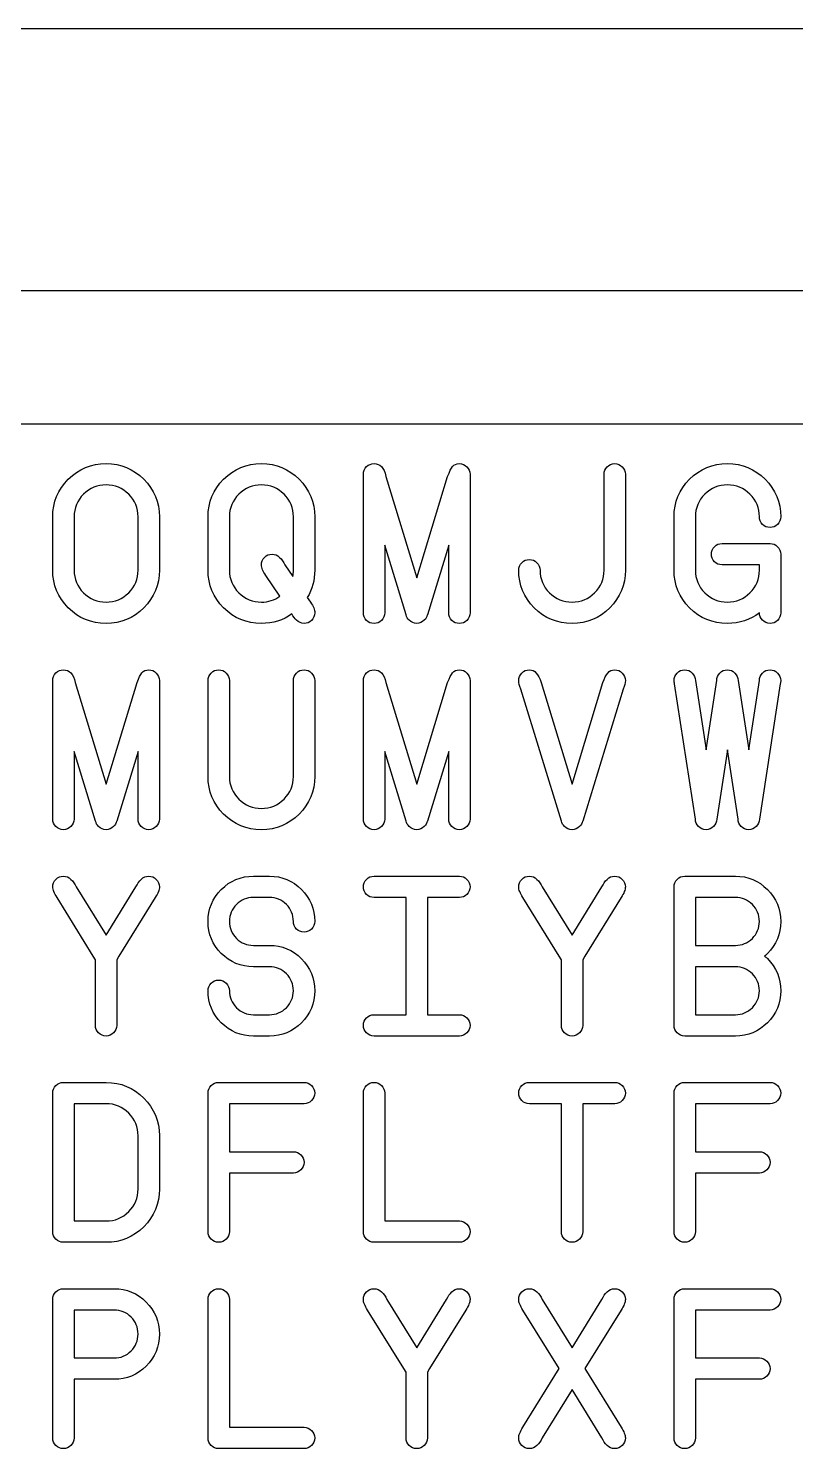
# Model space of a CAD drawing. Extents: x 0.5 to 46.5, y 0.5 to 6.
# Drawn here: x 21.159 to 22.622, y 3.294 to 6.005 of the extents above; entities that cross this region are included whole.
import ezdxf

# ---------------------------------------------------------------- set-up
doc = ezdxf.new("R2010")
doc.units = 0
doc.layers.add('Layer_1', color=7, linetype='CONTINUOUS')

msp = doc.modelspace()

# ---------------------------------------------------------------- linework, layer by layer
at = {"layer": 'Layer_1', "color": 7}
for p, q in [((0.505, 6.005), (46.505001, 6.005)), ((1.754999, 5.505), (45.255002, 5.505)), ((12.844862, 5.249932), (23.844862, 5.249932))]:
    msp.add_line(p, q, dxfattribs=at)
at = {"layer": 'Layer_1', "color": 3}
for p, q in [((21.798136, 4.889563), (21.798136, 5.154049)), ((22.001587, 5.154049), (22.001587, 4.889563)), ((22.001587, 5.154049), (22.001587, 5.154049)), ((22.257146, 4.970944), (22.257146, 5.154049)), ((22.297837, 5.154049), (22.297837, 4.970944)), ((21.840861, 5.14998), (21.899862, 4.956295)), ((21.899862, 4.956295), (21.958862, 5.14998)), ((21.205637, 4.970944), (21.205637, 5.072669)), ((21.246327, 5.072669), (21.246327, 4.970944)), ((21.368397, 4.970944), (21.368397, 5.072669)), ((21.409087, 5.072669), (21.409087, 4.970944)), ((21.501886, 4.970944), (21.501886, 5.072669)), ((21.542576, 5.072669), (21.542576, 4.970944)), ((21.664646, 4.970944), (21.664646, 5.072669)), ((21.705336, 5.072669), (21.705336, 4.970944)), ((22.390637, 4.970944), (22.390637, 5.072669)), ((22.431327, 5.072669), (22.431327, 4.970944)), ((21.879516, 4.885495), (21.838826, 5.018348)), ((21.838826, 5.018348), (21.838826, 4.889563)), ((21.960897, 5.018348), (21.920207, 4.885495)), ((21.960897, 4.889563), (21.960897, 5.018348)), ((22.482189, 5.021806), (22.573742, 5.021806)), ((22.594087, 5.001462), (22.594087, 4.889563)), ((21.639012, 4.921099), (21.611749, 4.960771)), ((21.64837, 4.981116), (21.663629, 4.95894)), ((22.094386, 4.970944), (22.094386, 4.970944)), ((22.553397, 4.981116), (22.482189, 4.981116)), ((22.553397, 4.970944), (22.553397, 4.981116)), ((21.691095, 4.918657), (21.697198, 4.909909)), ((21.661798, 4.887326), (21.661798, 4.887326)), ((21.879924, 4.885495), (21.879516, 4.885495)), ((21.920207, 4.885495), (21.9198, 4.885495)), ((21.205637, 4.495813), (21.205637, 4.760299)), ((21.248361, 4.75623), (21.307362, 4.562545)), ((21.307362, 4.562545), (21.366363, 4.75623)), ((21.409087, 4.760299), (21.409087, 4.495813)), ((21.409087, 4.760299), (21.409087, 4.760299)), ((21.501886, 4.577194), (21.501886, 4.760299)), ((21.542576, 4.760299), (21.542576, 4.577194)), ((21.664646, 4.577194), (21.664646, 4.760299)), ((21.705337, 4.760299), (21.705337, 4.577194)), ((21.798136, 4.495813), (21.798136, 4.760299)), ((21.840861, 4.75623), (21.899862, 4.562545)), ((21.899862, 4.562545), (21.958862, 4.75623)), ((22.001587, 4.760299), (22.001587, 4.495813)), ((22.001587, 4.760299), (22.001587, 4.760299)), ((22.175766, 4.491745), (22.098455, 4.744023)), ((22.13711, 4.75623), (22.196111, 4.562545)), ((22.196111, 4.562545), (22.255112, 4.75623)), ((22.293767, 4.744023), (22.216456, 4.491745)), ((22.431327, 4.495813), (22.391654, 4.753992)), ((22.431327, 4.760299), (22.451672, 4.628056)), ((22.451672, 4.628056), (22.472017, 4.760299)), ((22.512707, 4.760299), (22.533052, 4.628056)), ((22.533052, 4.628056), (22.553397, 4.760299)), ((22.59307, 4.753992), (22.553397, 4.495813)), ((21.287017, 4.491745), (21.246327, 4.624598)), ((21.246327, 4.624598), (21.246327, 4.495813)), ((21.368397, 4.624598), (21.327707, 4.491745)), ((21.368397, 4.495813), (21.368397, 4.624598)), ((21.879516, 4.491745), (21.838826, 4.624598)), ((21.838826, 4.624598), (21.838826, 4.495813)), ((21.960897, 4.624598), (21.920207, 4.491745)), ((21.960897, 4.495813), (21.960897, 4.624598)), ((22.492362, 4.62826), (22.472017, 4.495813)), ((22.512707, 4.495813), (22.492362, 4.62826)), ((21.287423, 4.491745), (21.287017, 4.491745)), ((21.327707, 4.491745), (21.3273, 4.491745)), ((21.879924, 4.491745), (21.879516, 4.491745)), ((21.920207, 4.491745), (21.9198, 4.491745)), ((22.176173, 4.491745), (22.175766, 4.491745)), ((22.196111, 4.475469), (22.196111, 4.475469)), ((22.216456, 4.491745), (22.216049, 4.491745)), ((21.250396, 4.366549), (21.307362, 4.274183)), ((21.307362, 4.274183), (21.364328, 4.366549)), ((21.588352, 4.386894), (21.61887, 4.386894)), ((21.818482, 4.386894), (21.981242, 4.386894)), ((22.139145, 4.366549), (22.196111, 4.274183)), ((22.196111, 4.274183), (22.253077, 4.366549)), ((22.390637, 4.102063), (22.390637, 4.366549)), ((22.410982, 4.386894), (22.507621, 4.386894)), ((21.282744, 4.234306), (21.213775, 4.346204)), ((21.400949, 4.346204), (21.331979, 4.234306)), ((21.61887, 4.346204), (21.588352, 4.346204)), ((21.879517, 4.346204), (21.818482, 4.346204)), ((21.879517, 4.122409), (21.879517, 4.346204)), ((21.981242, 4.346204), (21.920207, 4.346204)), ((21.920207, 4.346204), (21.920207, 4.122409)), ((22.171494, 4.234306), (22.102524, 4.346204)), ((22.289699, 4.346204), (22.220729, 4.234306)), ((22.507621, 4.346204), (22.431327, 4.346204)), ((22.431327, 4.346204), (22.431327, 4.254652)), ((22.507621, 4.346204), (22.507621, 4.346204)), ((21.705337, 4.300428), (21.705337, 4.300428)), ((21.287017, 4.227389), (21.282744, 4.234306)), ((21.331979, 4.234306), (21.327707, 4.227389)), ((21.588352, 4.254652), (21.61887, 4.254652)), ((22.175766, 4.227389), (22.171494, 4.234306)), ((22.220729, 4.234306), (22.216456, 4.227389)), ((22.431327, 4.254652), (22.507621, 4.254652)), ((21.287017, 4.102063), (21.287017, 4.227389)), ((21.327707, 4.227389), (21.327707, 4.102063)), ((21.61887, 4.213962), (21.588352, 4.213962)), ((22.175766, 4.102063), (22.175766, 4.227389)), ((22.216456, 4.227389), (22.216456, 4.102063)), ((22.507621, 4.213962), (22.431327, 4.213962)), ((22.431327, 4.213962), (22.431327, 4.122409)), ((22.507621, 4.213962), (22.507621, 4.213962)), ((21.588352, 4.122409), (21.61887, 4.122409)), ((21.818482, 4.122409), (21.879517, 4.122409)), ((21.920207, 4.122409), (21.981242, 4.122409)), ((22.431327, 4.122409), (22.507621, 4.122409)), ((21.61887, 4.081719), (21.588352, 4.081719)), ((21.981242, 4.081719), (21.818482, 4.081719)), ((22.507621, 4.081719), (22.410982, 4.081719)), ((22.507621, 4.081719), (22.507621, 4.081719)), ((21.225982, 3.993144), (21.307362, 3.993144)), ((21.522231, 3.993144), (21.684991, 3.993144)), ((22.114733, 3.993144), (22.277493, 3.993144)), ((22.410982, 3.993144), (22.573742, 3.993144)), ((21.205637, 3.708313), (21.205637, 3.972799)), ((21.501886, 3.708313), (21.501886, 3.972799)), ((21.798137, 3.708313), (21.798137, 3.972799)), ((21.838827, 3.972799), (21.838827, 3.728659)), ((21.838827, 3.972799), (21.838827, 3.972799)), ((22.390637, 3.708313), (22.390637, 3.972799)), ((21.246327, 3.952454), (21.246327, 3.728659)), ((21.307362, 3.952454), (21.246327, 3.952454)), ((21.684991, 3.952454), (21.542576, 3.952454)), ((21.542576, 3.952454), (21.542576, 3.860902)), ((22.175768, 3.952454), (22.114733, 3.952454)), ((22.175768, 3.708313), (22.175768, 3.952454)), ((22.216458, 3.952454), (22.216458, 3.708313)), ((22.277493, 3.952454), (22.216458, 3.952454)), ((22.573742, 3.952454), (22.431327, 3.952454)), ((22.431327, 3.952454), (22.431327, 3.860902)), ((21.368397, 3.789694), (21.368397, 3.891419)), ((21.409087, 3.891419), (21.409087, 3.789694)), ((21.542576, 3.860902), (21.664646, 3.860902)), ((22.431327, 3.860902), (22.553397, 3.860902)), ((21.664646, 3.820212), (21.542576, 3.820212)), ((21.542576, 3.820212), (21.542576, 3.708313)), ((22.553397, 3.820212), (22.431327, 3.820212)), ((22.431327, 3.820212), (22.431327, 3.708313)), ((21.246327, 3.728659), (21.307362, 3.728659)), ((21.838827, 3.728659), (21.981242, 3.728659)), ((21.307362, 3.687969), (21.225982, 3.687969)), ((21.981242, 3.687969), (21.818482, 3.687969)), ((21.205636, 3.314563), (21.205636, 3.579049)), ((21.225981, 3.599394), (21.32262, 3.599394)), ((21.501886, 3.314563), (21.501886, 3.579049)), ((21.542576, 3.579049), (21.542576, 3.334909)), ((21.542576, 3.579049), (21.542576, 3.579049)), ((21.842896, 3.579049), (21.899862, 3.486683)), ((21.899862, 3.486683), (21.956828, 3.579049)), ((22.139145, 3.579049), (22.196111, 3.486683)), ((22.196111, 3.486683), (22.253077, 3.579049)), ((22.390637, 3.314563), (22.390637, 3.579049)), ((22.410982, 3.599394), (22.573742, 3.599394)), ((21.32262, 3.558704), (21.246326, 3.558704)), ((21.246326, 3.558704), (21.246326, 3.467151)), ((21.32262, 3.558704), (21.32262, 3.558704)), ((21.875244, 3.446806), (21.806275, 3.558704)), ((21.993449, 3.558704), (21.924479, 3.446806)), ((22.171494, 3.446806), (22.102524, 3.558704)), ((22.289699, 3.558704), (22.220729, 3.446806)), ((22.573742, 3.558704), (22.431327, 3.558704)), ((22.431327, 3.558704), (22.431327, 3.467151)), ((21.246326, 3.467151), (21.32262, 3.467151)), ((21.879517, 3.439889), (21.875244, 3.446806)), ((21.924479, 3.446806), (21.920207, 3.439889)), ((22.102524, 3.334909), (22.171494, 3.446806)), ((22.220729, 3.446806), (22.289699, 3.334909)), ((22.431327, 3.467151), (22.553397, 3.467151)), ((21.32262, 3.426462), (21.246326, 3.426462)), ((21.246326, 3.426462), (21.246326, 3.314563)), ((21.32262, 3.426462), (21.32262, 3.426462)), ((21.879517, 3.314563), (21.879517, 3.439889)), ((21.920207, 3.439889), (21.920207, 3.314563)), ((22.553397, 3.426462), (22.431327, 3.426462)), ((22.431327, 3.426462), (22.431327, 3.314563)), ((22.196111, 3.40693), (22.139145, 3.314563)), ((22.253077, 3.314563), (22.196111, 3.40693)), ((21.542576, 3.334909), (21.684991, 3.334909)), ((21.684991, 3.294219), (21.522231, 3.294219))]:
    msp.add_line(p, q, dxfattribs=at)
for points in [[(21.23534, 5.144487), (21.255279, 5.164425), (21.279286, 5.174395), (21.307362, 5.174395)], [(21.307362, 5.174395), (21.335438, 5.174395), (21.359377, 5.164425), (21.37918, 5.144487)], [(21.53159, 5.144487), (21.551528, 5.164425), (21.575535, 5.174395), (21.603611, 5.174395)], [(21.603611, 5.174395), (21.631687, 5.174395), (21.655627, 5.164425), (21.675429, 5.144487)], [(21.798136, 5.154049), (21.798136, 5.15961), (21.800171, 5.164425), (21.80424, 5.168494)], [(21.80424, 5.168494), (21.808173, 5.172428), (21.81292, 5.174395), (21.818481, 5.174395)], [(21.818481, 5.174395), (21.824042, 5.174395), (21.828857, 5.172428), (21.832926, 5.168494)], [(21.832926, 5.168494), (21.836453, 5.164832), (21.839098, 5.158661), (21.840861, 5.14998)], [(21.958862, 5.14998), (21.962389, 5.159203), (21.96544, 5.165375), (21.968017, 5.168494)], [(21.968017, 5.168494), (21.971273, 5.172428), (21.975681, 5.174395), (21.981242, 5.174395)], [(21.981242, 5.174395), (21.986803, 5.174395), (21.99155, 5.17236), (21.995483, 5.168291)], [(21.995483, 5.168291), (21.999552, 5.164357), (22.001587, 5.15961), (22.001587, 5.154049)], [(22.257146, 5.154049), (22.257146, 5.15961), (22.259113, 5.164357), (22.263046, 5.168291)], [(22.263046, 5.168291), (22.267116, 5.17236), (22.271931, 5.174395), (22.277491, 5.174395)], [(22.277491, 5.174395), (22.283052, 5.174395), (22.2878, 5.17236), (22.291733, 5.168291)], [(22.291733, 5.168291), (22.295802, 5.164357), (22.297837, 5.15961), (22.297837, 5.154049)], [(22.42034, 5.144487), (22.440279, 5.164425), (22.464286, 5.174395), (22.492362, 5.174395)], [(22.492362, 5.174395), (22.520438, 5.174395), (22.544377, 5.164425), (22.56418, 5.144487)], [(21.205637, 5.072669), (21.205637, 5.100745), (21.215538, 5.124685), (21.23534, 5.144487)], [(21.307362, 5.133704), (21.290543, 5.133704), (21.276166, 5.127736), (21.26423, 5.1158)], [(21.350493, 5.1158), (21.338558, 5.127736), (21.32418, 5.133704), (21.307362, 5.133704)], [(21.37918, 5.144487), (21.399118, 5.124685), (21.409087, 5.100745), (21.409087, 5.072669)], [(21.501886, 5.072669), (21.501886, 5.100745), (21.511787, 5.124685), (21.53159, 5.144487)], [(21.603611, 5.133704), (21.586793, 5.133704), (21.572416, 5.127736), (21.56048, 5.1158)], [(21.646743, 5.1158), (21.634807, 5.127736), (21.62043, 5.133704), (21.603611, 5.133704)], [(21.675429, 5.144487), (21.695367, 5.124685), (21.705336, 5.100745), (21.705336, 5.072669)], [(22.390637, 5.072669), (22.390637, 5.100745), (22.400538, 5.124685), (22.42034, 5.144487)], [(22.492362, 5.133704), (22.475543, 5.133704), (22.461166, 5.127736), (22.44923, 5.1158)], [(22.535493, 5.1158), (22.523558, 5.127736), (22.509181, 5.133704), (22.492362, 5.133704)], [(22.56418, 5.144487), (22.584118, 5.124685), (22.594087, 5.100745), (22.594087, 5.072669)], [(21.26423, 5.1158), (21.252295, 5.103865), (21.246327, 5.089488), (21.246327, 5.072669)], [(21.368397, 5.072669), (21.368397, 5.089488), (21.362429, 5.103865), (21.350493, 5.1158)], [(21.56048, 5.1158), (21.548544, 5.103865), (21.542576, 5.089488), (21.542576, 5.072669)], [(21.664646, 5.072669), (21.664646, 5.089488), (21.658679, 5.103865), (21.646743, 5.1158)], [(22.44923, 5.1158), (22.437295, 5.103865), (22.431327, 5.089488), (22.431327, 5.072669)], [(22.553397, 5.072669), (22.553397, 5.089488), (22.547429, 5.103865), (22.535493, 5.1158)], [(22.559297, 5.058224), (22.555364, 5.062293), (22.553397, 5.067108), (22.553397, 5.072669)], [(22.594087, 5.072669), (22.594087, 5.067108), (22.592053, 5.062293), (22.587984, 5.058224)], [(22.573742, 5.052324), (22.568181, 5.052324), (22.563366, 5.054291), (22.559297, 5.058224)], [(22.587984, 5.058224), (22.58405, 5.054291), (22.579303, 5.052324), (22.573742, 5.052324)], [(22.461844, 5.001462), (22.461844, 5.007022), (22.463811, 5.01177), (22.467744, 5.015703)], [(22.467744, 5.015703), (22.471813, 5.019772), (22.476628, 5.021806), (22.482189, 5.021806)], [(22.573742, 5.021806), (22.579303, 5.021806), (22.58405, 5.019772), (22.587984, 5.015703)], [(22.587984, 5.015703), (22.592053, 5.01177), (22.594087, 5.007022), (22.594087, 5.001462)], [(21.603611, 4.981116), (21.603611, 4.986677), (21.605578, 4.991425), (21.609511, 4.995358)], [(21.609511, 4.995358), (21.61358, 4.999427), (21.618395, 5.001462), (21.623956, 5.001462)], [(21.623956, 5.001462), (21.629517, 5.001462), (21.634265, 4.999427), (21.638198, 4.995358)], [(21.638198, 4.995358), (21.642267, 4.991425), (21.645658, 4.986677), (21.64837, 4.981116)], [(22.100286, 4.985186), (22.104355, 4.989255), (22.10917, 4.991289), (22.114731, 4.991289)], [(22.114731, 4.991289), (22.120292, 4.991289), (22.125039, 4.989255), (22.128973, 4.985186)], [(22.467744, 4.987017), (22.463811, 4.991085), (22.461844, 4.9959), (22.461844, 5.001462)], [(21.23534, 4.898923), (21.215538, 4.918861), (21.205637, 4.942868), (21.205637, 4.970944)], [(21.246327, 4.970944), (21.246327, 4.954125), (21.252295, 4.939748), (21.26423, 4.927812)], [(21.350493, 4.927812), (21.362429, 4.939748), (21.368397, 4.954125), (21.368397, 4.970944)], [(21.409087, 4.970944), (21.409087, 4.942868), (21.399118, 4.918861), (21.37918, 4.898923)], [(21.53159, 4.898923), (21.511787, 4.918861), (21.501886, 4.942868), (21.501886, 4.970944)], [(21.542576, 4.970944), (21.542576, 4.954125), (21.548544, 4.939748), (21.56048, 4.927812)], [(21.611749, 4.960771), (21.606324, 4.968774), (21.603611, 4.975555), (21.603611, 4.981116)], [(21.663629, 4.95894), (21.664307, 4.962738), (21.664646, 4.966739), (21.664646, 4.970944)], [(21.705336, 4.970944), (21.705336, 4.951548), (21.700589, 4.934119), (21.691095, 4.918657)], [(22.094386, 4.970944), (22.094386, 4.976505), (22.096353, 4.981252), (22.100286, 4.985186)], [(22.12409, 4.898923), (22.104287, 4.918861), (22.094386, 4.942868), (22.094386, 4.970944)], [(22.128973, 4.985186), (22.133042, 4.981252), (22.135076, 4.976505), (22.135076, 4.970944)], [(22.135076, 4.970944), (22.135076, 4.954125), (22.141044, 4.939748), (22.15298, 4.927812)], [(22.239243, 4.927812), (22.251179, 4.939748), (22.257146, 4.954125), (22.257146, 4.970944)], [(22.297837, 4.970944), (22.297837, 4.942868), (22.287867, 4.918861), (22.267929, 4.898923)], [(22.42034, 4.898923), (22.400538, 4.918861), (22.390637, 4.942868), (22.390637, 4.970944)], [(22.431327, 4.970944), (22.431327, 4.954125), (22.437295, 4.939748), (22.44923, 4.927812)], [(22.482189, 4.981116), (22.476628, 4.981116), (22.471813, 4.983083), (22.467744, 4.987017)], [(22.535493, 4.927812), (22.547429, 4.939748), (22.553397, 4.954125), (22.553397, 4.970944)], [(21.26423, 4.927812), (21.276166, 4.915877), (21.290543, 4.909909), (21.307362, 4.909909)], [(21.307362, 4.909909), (21.32418, 4.909909), (21.338558, 4.915877), (21.350493, 4.927812)], [(21.56048, 4.927812), (21.572416, 4.915877), (21.586793, 4.909909), (21.603611, 4.909909)], [(21.603611, 4.909909), (21.616903, 4.909909), (21.628704, 4.913639), (21.639012, 4.921099)], [(21.697198, 4.909909), (21.702624, 4.901906), (21.705336, 4.895125), (21.705336, 4.889563)], [(22.15298, 4.927812), (22.164916, 4.915877), (22.179293, 4.909909), (22.196111, 4.909909)], [(22.196111, 4.909909), (22.21293, 4.909909), (22.227307, 4.915877), (22.239243, 4.927812)], [(22.44923, 4.927812), (22.461166, 4.915877), (22.475543, 4.909909), (22.492362, 4.909909)], [(22.492362, 4.909909), (22.509181, 4.909909), (22.523558, 4.915877), (22.535493, 4.927812)], [(21.307362, 4.869219), (21.279286, 4.869219), (21.255279, 4.87912), (21.23534, 4.898923)], [(21.37918, 4.898923), (21.359377, 4.87912), (21.335438, 4.869219), (21.307362, 4.869219)], [(21.603611, 4.869219), (21.575535, 4.869219), (21.551528, 4.87912), (21.53159, 4.898923)], [(21.661798, 4.887326), (21.644844, 4.875254), (21.625448, 4.869219), (21.603611, 4.869219)], [(21.67075, 4.875322), (21.667223, 4.878713), (21.664239, 4.882714), (21.661798, 4.887326)], [(21.705336, 4.889563), (21.705336, 4.884003), (21.703302, 4.879188), (21.699233, 4.875119)], [(21.804036, 4.875119), (21.800103, 4.879188), (21.798136, 4.884003), (21.798136, 4.889563)], [(21.838826, 4.889563), (21.838826, 4.884003), (21.836792, 4.879188), (21.832723, 4.875119)], [(21.88562, 4.875322), (21.882501, 4.878306), (21.880602, 4.881697), (21.879924, 4.885495)], [(21.9198, 4.885495), (21.919122, 4.881697), (21.917291, 4.878306), (21.914307, 4.875322)], [(21.966797, 4.875119), (21.962864, 4.879188), (21.960897, 4.884003), (21.960897, 4.889563)], [(22.001587, 4.889563), (22.001587, 4.884003), (21.999553, 4.879188), (21.995484, 4.875119)], [(22.196111, 4.869219), (22.168035, 4.869219), (22.144028, 4.87912), (22.12409, 4.898923)], [(22.267929, 4.898923), (22.248127, 4.87912), (22.224187, 4.869219), (22.196111, 4.869219)], [(22.492362, 4.869219), (22.464286, 4.869219), (22.440279, 4.87912), (22.42034, 4.898923)], [(22.553397, 4.88936), (22.5359, 4.875933), (22.515555, 4.869219), (22.492362, 4.869219)], [(22.559501, 4.875322), (22.555432, 4.879255), (22.553397, 4.883935), (22.553397, 4.88936)], [(22.594087, 4.889563), (22.594087, 4.884003), (22.592053, 4.879188), (22.587984, 4.875119)], [(21.684991, 4.869219), (21.67943, 4.869219), (21.674683, 4.871253), (21.67075, 4.875322)], [(21.699233, 4.875119), (21.6953, 4.871185), (21.690552, 4.869219), (21.684991, 4.869219)], [(21.818481, 4.869219), (21.81292, 4.869219), (21.808105, 4.871185), (21.804036, 4.875119)], [(21.832723, 4.875119), (21.828789, 4.871185), (21.824042, 4.869219), (21.818481, 4.869219)], [(21.899862, 4.869219), (21.894301, 4.869219), (21.889554, 4.871253), (21.88562, 4.875322)], [(21.914307, 4.875322), (21.910238, 4.871253), (21.905423, 4.869219), (21.899862, 4.869219)], [(21.981242, 4.869219), (21.975681, 4.869219), (21.970866, 4.871185), (21.966797, 4.875119)], [(21.995484, 4.875119), (21.99155, 4.871185), (21.986803, 4.869219), (21.981242, 4.869219)], [(22.573742, 4.869219), (22.568181, 4.869219), (22.563434, 4.871253), (22.559501, 4.875322)], [(22.587984, 4.875119), (22.58405, 4.871185), (22.579303, 4.869219), (22.573742, 4.869219)], [(21.205637, 4.760299), (21.205637, 4.76586), (21.207671, 4.770675), (21.21174, 4.774744)], [(21.21174, 4.774744), (21.215673, 4.778678), (21.220421, 4.780644), (21.225982, 4.780644)], [(21.225982, 4.780644), (21.231543, 4.780644), (21.236358, 4.778678), (21.240427, 4.774744)], [(21.240427, 4.774744), (21.243953, 4.771082), (21.246598, 4.764911), (21.248361, 4.75623)], [(21.366363, 4.75623), (21.369889, 4.765453), (21.372941, 4.771625), (21.375518, 4.774744)], [(21.375518, 4.774744), (21.378773, 4.778678), (21.383181, 4.780644), (21.388742, 4.780644)], [(21.388742, 4.780644), (21.394303, 4.780644), (21.39905, 4.77861), (21.402984, 4.774541)], [(21.402984, 4.774541), (21.407053, 4.770607), (21.409087, 4.76586), (21.409087, 4.760299)], [(21.501886, 4.760299), (21.501886, 4.76586), (21.503853, 4.770607), (21.507786, 4.774541)], [(21.507786, 4.774541), (21.511855, 4.77861), (21.51667, 4.780644), (21.522231, 4.780644)], [(21.522231, 4.780644), (21.527792, 4.780644), (21.532539, 4.77861), (21.536473, 4.774541)], [(21.536473, 4.774541), (21.540542, 4.770607), (21.542576, 4.76586), (21.542576, 4.760299)], [(21.664646, 4.760299), (21.664646, 4.76586), (21.666613, 4.770607), (21.670546, 4.774541)], [(21.670546, 4.774541), (21.674615, 4.77861), (21.67943, 4.780644), (21.684991, 4.780644)], [(21.684991, 4.780644), (21.690552, 4.780644), (21.6953, 4.77861), (21.699233, 4.774541)], [(21.699233, 4.774541), (21.703302, 4.770607), (21.705337, 4.76586), (21.705337, 4.760299)], [(21.798136, 4.760299), (21.798136, 4.76586), (21.800171, 4.770675), (21.80424, 4.774744)], [(21.80424, 4.774744), (21.808173, 4.778678), (21.81292, 4.780644), (21.818481, 4.780644)], [(21.818481, 4.780644), (21.824042, 4.780644), (21.828857, 4.778678), (21.832926, 4.774744)], [(21.832926, 4.774744), (21.836453, 4.771082), (21.839098, 4.764911), (21.840861, 4.75623)], [(21.958862, 4.75623), (21.962389, 4.765453), (21.96544, 4.771625), (21.968017, 4.774744)], [(21.968017, 4.774744), (21.971273, 4.778678), (21.975681, 4.780644), (21.981242, 4.780644)], [(21.981242, 4.780644), (21.986803, 4.780644), (21.99155, 4.77861), (21.995483, 4.774541)], [(21.995483, 4.774541), (21.999552, 4.770607), (22.001587, 4.76586), (22.001587, 4.760299)], [(22.094386, 4.760299), (22.094386, 4.76586), (22.096353, 4.770607), (22.100286, 4.774541)], [(22.100286, 4.774541), (22.104355, 4.77861), (22.10917, 4.780644), (22.114731, 4.780644)], [(22.114731, 4.780644), (22.120292, 4.780644), (22.1247, 4.77861), (22.127955, 4.774541)], [(22.127955, 4.774541), (22.131346, 4.770607), (22.134398, 4.764504), (22.13711, 4.75623)], [(22.255112, 4.75623), (22.257824, 4.764504), (22.260808, 4.770607), (22.264064, 4.774541)], [(22.264064, 4.774541), (22.267454, 4.77861), (22.27193, 4.780644), (22.277491, 4.780644)], [(22.277491, 4.780644), (22.283052, 4.780644), (22.2878, 4.77861), (22.291733, 4.774541)], [(22.291733, 4.774541), (22.295802, 4.770607), (22.297836, 4.76586), (22.297836, 4.760299)], [(22.390637, 4.760299), (22.390637, 4.76586), (22.392603, 4.770607), (22.396537, 4.774541)], [(22.396537, 4.774541), (22.400606, 4.77861), (22.405421, 4.780644), (22.410982, 4.780644)], [(22.410982, 4.780644), (22.416543, 4.780644), (22.42129, 4.77861), (22.425223, 4.774541)], [(22.425223, 4.774541), (22.429292, 4.770607), (22.431327, 4.76586), (22.431327, 4.760299)], [(22.472017, 4.760299), (22.472017, 4.76586), (22.473983, 4.770607), (22.477917, 4.774541)], [(22.477917, 4.774541), (22.481986, 4.77861), (22.486801, 4.780644), (22.492362, 4.780644)], [(22.492362, 4.780644), (22.497923, 4.780644), (22.50267, 4.77861), (22.506603, 4.774541)], [(22.506603, 4.774541), (22.510672, 4.770607), (22.512707, 4.76586), (22.512707, 4.760299)], [(22.553397, 4.760299), (22.553397, 4.76586), (22.555364, 4.770607), (22.559297, 4.774541)], [(22.559297, 4.774541), (22.563366, 4.77861), (22.568181, 4.780644), (22.573742, 4.780644)], [(22.573742, 4.780644), (22.579303, 4.780644), (22.58405, 4.77861), (22.587984, 4.774541)], [(22.587984, 4.774541), (22.592053, 4.770607), (22.594087, 4.76586), (22.594087, 4.760299)], [(22.098455, 4.744023), (22.095742, 4.750262), (22.094386, 4.755688), (22.094386, 4.760299)], [(22.297836, 4.760299), (22.297836, 4.755688), (22.29648, 4.750262), (22.293767, 4.744023)], [(22.391654, 4.753992), (22.390976, 4.755892), (22.390637, 4.757995), (22.390637, 4.760299)], [(22.594087, 4.760299), (22.594087, 4.757992), (22.593748, 4.75589), (22.59307, 4.753992)], [(21.53159, 4.505173), (21.511787, 4.525111), (21.501886, 4.549118), (21.501886, 4.577194)], [(21.542576, 4.577194), (21.542576, 4.560375), (21.548544, 4.545998), (21.56048, 4.534062)], [(21.646743, 4.534062), (21.658678, 4.545998), (21.664646, 4.560375), (21.664646, 4.577194)], [(21.705337, 4.577194), (21.705337, 4.549118), (21.695367, 4.525111), (21.675429, 4.505173)], [(21.56048, 4.534062), (21.572415, 4.522127), (21.586793, 4.516159), (21.603611, 4.516159)], [(21.603611, 4.516159), (21.62043, 4.516159), (21.634807, 4.522127), (21.646743, 4.534062)], [(21.603611, 4.475469), (21.575535, 4.475469), (21.551528, 4.48537), (21.53159, 4.505173)], [(21.675429, 4.505173), (21.655627, 4.48537), (21.631687, 4.475469), (21.603611, 4.475469)], [(21.211537, 4.481369), (21.207603, 4.485438), (21.205637, 4.490253), (21.205637, 4.495813)], [(21.225982, 4.475469), (21.220421, 4.475469), (21.215606, 4.477435), (21.211537, 4.481369)], [(21.240223, 4.481369), (21.23629, 4.477435), (21.231543, 4.475469), (21.225982, 4.475469)], [(21.246327, 4.495813), (21.246327, 4.490253), (21.244292, 4.485438), (21.240223, 4.481369)], [(21.29312, 4.481572), (21.290001, 4.484556), (21.288102, 4.487947), (21.287423, 4.491745)], [(21.307362, 4.475469), (21.301801, 4.475469), (21.297053, 4.477503), (21.29312, 4.481572)], [(21.321807, 4.481572), (21.317738, 4.477503), (21.312923, 4.475469), (21.307362, 4.475469)], [(21.3273, 4.491745), (21.326622, 4.487947), (21.324791, 4.484556), (21.321807, 4.481572)], [(21.374297, 4.481369), (21.370364, 4.485438), (21.368397, 4.490253), (21.368397, 4.495813)], [(21.388742, 4.475469), (21.383181, 4.475469), (21.378366, 4.477435), (21.374297, 4.481369)], [(21.402984, 4.481369), (21.39905, 4.477435), (21.394303, 4.475469), (21.388742, 4.475469)], [(21.409087, 4.495813), (21.409087, 4.490253), (21.407053, 4.485438), (21.402984, 4.481369)], [(21.804036, 4.481369), (21.800103, 4.485438), (21.798136, 4.490253), (21.798136, 4.495813)], [(21.818481, 4.475469), (21.81292, 4.475469), (21.808105, 4.477435), (21.804036, 4.481369)], [(21.832723, 4.481369), (21.828789, 4.477435), (21.824042, 4.475469), (21.818481, 4.475469)], [(21.838826, 4.495813), (21.838826, 4.490253), (21.836792, 4.485438), (21.832723, 4.481369)], [(21.88562, 4.481572), (21.882501, 4.484556), (21.880602, 4.487947), (21.879924, 4.491745)], [(21.899862, 4.475469), (21.894301, 4.475469), (21.889554, 4.477503), (21.88562, 4.481572)], [(21.914307, 4.481572), (21.910238, 4.477503), (21.905423, 4.475469), (21.899862, 4.475469)], [(21.9198, 4.491745), (21.919122, 4.487947), (21.917291, 4.484556), (21.914307, 4.481572)], [(21.966797, 4.481369), (21.962864, 4.485438), (21.960897, 4.490253), (21.960897, 4.495813)], [(21.981242, 4.475469), (21.975681, 4.475469), (21.970866, 4.477435), (21.966797, 4.481369)], [(21.995484, 4.481369), (21.99155, 4.477435), (21.986803, 4.475469), (21.981242, 4.475469)], [(22.001587, 4.495813), (22.001587, 4.490253), (21.999553, 4.485438), (21.995484, 4.481369)], [(22.18187, 4.481572), (22.17875, 4.484556), (22.176851, 4.487947), (22.176173, 4.491745)], [(22.196111, 4.475469), (22.19055, 4.475469), (22.185803, 4.477503), (22.18187, 4.481572)], [(22.210556, 4.481572), (22.206487, 4.477503), (22.201672, 4.475469), (22.196111, 4.475469)], [(22.216049, 4.491745), (22.215371, 4.487947), (22.21354, 4.484556), (22.210556, 4.481572)], [(22.437227, 4.481369), (22.433293, 4.485438), (22.431327, 4.490253), (22.431327, 4.495813)], [(22.451672, 4.475469), (22.446111, 4.475469), (22.441296, 4.477435), (22.437227, 4.481369)], [(22.465913, 4.481369), (22.46198, 4.477435), (22.457233, 4.475469), (22.451672, 4.475469)], [(22.472017, 4.495813), (22.472017, 4.490253), (22.469982, 4.485438), (22.465913, 4.481369)], [(22.518607, 4.481369), (22.514674, 4.485438), (22.512707, 4.490253), (22.512707, 4.495813)], [(22.533052, 4.475469), (22.527491, 4.475469), (22.522676, 4.477435), (22.518607, 4.481369)], [(22.547293, 4.481369), (22.54336, 4.477435), (22.538613, 4.475469), (22.533052, 4.475469)], [(22.553397, 4.495813), (22.553397, 4.490253), (22.551362, 4.485438), (22.547293, 4.481369)], [(21.205637, 4.366549), (21.205637, 4.37211), (21.207603, 4.376857), (21.211537, 4.380791)], [(21.213775, 4.346204), (21.208349, 4.354207), (21.205637, 4.360988), (21.205637, 4.366549)], [(21.211537, 4.380791), (21.215606, 4.38486), (21.220421, 4.386894), (21.225982, 4.386894)], [(21.225982, 4.386894), (21.231543, 4.386894), (21.23629, 4.38486), (21.240223, 4.380791)], [(21.240223, 4.380791), (21.244292, 4.376857), (21.247683, 4.37211), (21.250396, 4.366549)], [(21.364328, 4.366549), (21.367041, 4.37211), (21.370364, 4.376857), (21.374297, 4.380791)], [(21.374297, 4.380791), (21.378366, 4.38486), (21.383181, 4.386894), (21.388742, 4.386894)], [(21.388742, 4.386894), (21.394303, 4.386894), (21.39905, 4.38486), (21.402984, 4.380791)], [(21.409087, 4.366549), (21.409087, 4.360988), (21.406374, 4.354207), (21.400949, 4.346204)], [(21.402984, 4.380791), (21.407053, 4.376857), (21.409087, 4.37211), (21.409087, 4.366549)], [(21.527114, 4.361463), (21.544068, 4.378417), (21.564481, 4.386894), (21.588352, 4.386894)], [(21.61887, 4.386894), (21.642742, 4.386894), (21.663087, 4.378417), (21.679905, 4.361463)], [(21.798137, 4.366549), (21.798137, 4.37211), (21.800103, 4.376857), (21.804037, 4.380791)], [(21.804037, 4.352104), (21.800103, 4.356173), (21.798137, 4.360988), (21.798137, 4.366549)], [(21.804037, 4.380791), (21.808106, 4.38486), (21.812921, 4.386894), (21.818482, 4.386894)], [(21.981242, 4.386894), (21.986803, 4.386894), (21.99155, 4.38486), (21.995484, 4.380791)], [(21.995484, 4.380791), (21.999553, 4.376857), (22.001587, 4.37211), (22.001587, 4.366549)], [(22.001587, 4.366549), (22.001587, 4.360988), (21.999553, 4.356173), (21.995484, 4.352104)], [(22.094386, 4.366549), (22.094386, 4.37211), (22.096353, 4.376857), (22.100286, 4.380791)], [(22.102524, 4.346204), (22.097099, 4.354207), (22.094386, 4.360988), (22.094386, 4.366549)], [(22.100286, 4.380791), (22.104355, 4.38486), (22.10917, 4.386894), (22.114731, 4.386894)], [(22.114731, 4.386894), (22.120292, 4.386894), (22.125039, 4.38486), (22.128973, 4.380791)], [(22.128973, 4.380791), (22.133042, 4.376857), (22.136432, 4.37211), (22.139145, 4.366549)], [(22.253077, 4.366549), (22.25579, 4.37211), (22.259113, 4.376857), (22.263046, 4.380791)], [(22.263046, 4.380791), (22.267116, 4.38486), (22.271931, 4.386894), (22.277491, 4.386894)], [(22.277491, 4.386894), (22.283052, 4.386894), (22.2878, 4.38486), (22.291733, 4.380791)], [(22.297837, 4.366549), (22.297837, 4.360988), (22.295124, 4.354207), (22.289699, 4.346204)], [(22.291733, 4.380791), (22.295802, 4.376857), (22.297837, 4.37211), (22.297837, 4.366549)], [(22.390637, 4.366549), (22.390637, 4.37211), (22.392603, 4.376857), (22.396537, 4.380791)], [(22.396537, 4.380791), (22.400606, 4.38486), (22.405421, 4.386894), (22.410982, 4.386894)], [(22.507621, 4.386894), (22.531492, 4.386894), (22.551837, 4.378417), (22.568656, 4.361463)], [(21.501886, 4.300428), (21.501886, 4.324299), (21.510295, 4.344644), (21.527114, 4.361463)], [(21.588352, 4.346204), (21.575738, 4.346204), (21.564956, 4.341728), (21.556004, 4.332776)], [(21.651219, 4.332776), (21.642267, 4.341728), (21.631484, 4.346204), (21.61887, 4.346204)], [(21.679905, 4.361463), (21.696859, 4.344644), (21.705337, 4.324299), (21.705337, 4.300428)], [(21.818482, 4.346204), (21.812921, 4.346204), (21.808106, 4.348171), (21.804037, 4.352104)], [(21.995484, 4.352104), (21.99155, 4.348171), (21.986803, 4.346204), (21.981242, 4.346204)], [(22.539969, 4.332776), (22.531018, 4.341728), (22.520235, 4.346204), (22.507621, 4.346204)], [(22.568656, 4.361463), (22.58561, 4.344644), (22.594087, 4.324299), (22.594087, 4.300428)], [(21.556004, 4.332776), (21.547052, 4.323825), (21.542576, 4.313042), (21.542576, 4.300428)], [(21.664646, 4.300428), (21.664646, 4.313042), (21.66017, 4.323825), (21.651219, 4.332776)], [(22.553397, 4.300428), (22.553397, 4.313042), (22.548921, 4.323825), (22.539969, 4.332776)], [(21.527114, 4.239189), (21.510295, 4.256144), (21.501886, 4.276556), (21.501886, 4.300428)], [(21.542576, 4.300428), (21.542576, 4.287814), (21.547052, 4.277031), (21.556004, 4.268079)], [(21.670546, 4.285983), (21.666613, 4.290052), (21.664646, 4.294867), (21.664646, 4.300428)], [(21.684991, 4.280083), (21.67943, 4.280083), (21.674615, 4.282049), (21.670546, 4.285983)], [(21.699233, 4.285983), (21.6953, 4.282049), (21.690552, 4.280083), (21.684991, 4.280083)], [(21.705337, 4.300428), (21.705337, 4.294867), (21.703302, 4.290052), (21.699233, 4.285983)], [(22.539969, 4.268079), (22.548921, 4.277031), (22.553397, 4.287814), (22.553397, 4.300428)], [(22.594087, 4.300428), (22.594087, 4.276556), (22.585678, 4.256211), (22.568859, 4.239393)], [(21.556004, 4.268079), (21.564956, 4.259128), (21.575738, 4.254652), (21.588352, 4.254652)], [(22.507621, 4.254652), (22.520235, 4.254652), (22.531018, 4.259128), (22.539969, 4.268079)], [(21.588352, 4.213962), (21.564481, 4.213962), (21.544068, 4.222371), (21.527114, 4.239189)], [(21.61887, 4.254652), (21.642742, 4.254652), (21.663087, 4.246174), (21.679905, 4.22922)], [(21.679905, 4.22922), (21.696859, 4.212402), (21.705337, 4.192057), (21.705337, 4.168185)], [(22.568859, 4.239393), (22.567096, 4.237629), (22.565265, 4.235933), (22.563366, 4.234306)], [(22.563366, 4.234306), (22.565265, 4.232679), (22.567096, 4.231052), (22.568859, 4.229424)], [(22.568859, 4.229424), (22.585678, 4.212469), (22.594087, 4.192057), (22.594087, 4.168185)], [(21.651219, 4.200534), (21.642267, 4.209486), (21.631484, 4.213962), (21.61887, 4.213962)], [(22.539969, 4.200534), (22.531018, 4.209486), (22.520235, 4.213962), (22.507621, 4.213962)], [(21.501886, 4.168185), (21.501886, 4.173746), (21.503853, 4.178493), (21.507786, 4.182426)], [(21.507786, 4.182426), (21.511855, 4.186495), (21.51667, 4.18853), (21.522231, 4.18853)], [(21.522231, 4.18853), (21.527792, 4.18853), (21.532539, 4.186495), (21.536473, 4.182426)], [(21.536473, 4.182426), (21.540542, 4.178493), (21.542576, 4.173746), (21.542576, 4.168185)], [(21.664646, 4.168185), (21.664646, 4.180799), (21.66017, 4.191582), (21.651219, 4.200534)], [(22.553397, 4.168185), (22.553397, 4.180799), (22.548921, 4.191582), (22.539969, 4.200534)], [(21.527114, 4.106947), (21.510295, 4.123901), (21.501886, 4.144313), (21.501886, 4.168185)], [(21.542576, 4.168185), (21.542576, 4.155571), (21.547052, 4.144788), (21.556004, 4.135836)], [(21.651219, 4.135836), (21.66017, 4.144788), (21.664646, 4.155571), (21.664646, 4.168185)], [(21.705337, 4.168185), (21.705337, 4.144313), (21.696859, 4.123901), (21.679905, 4.106947)], [(22.539969, 4.135836), (22.548921, 4.144788), (22.553397, 4.155571), (22.553397, 4.168185)], [(22.594087, 4.168185), (22.594087, 4.144313), (22.58561, 4.123901), (22.568656, 4.106947)], [(21.556004, 4.135836), (21.564956, 4.126885), (21.575738, 4.122409), (21.588352, 4.122409)], [(21.61887, 4.122409), (21.631484, 4.122409), (21.642267, 4.126885), (21.651219, 4.135836)], [(21.804037, 4.116305), (21.808106, 4.120374), (21.812921, 4.122409), (21.818482, 4.122409)], [(21.981242, 4.122409), (21.986803, 4.122409), (21.99155, 4.120374), (21.995484, 4.116305)], [(22.507621, 4.122409), (22.520235, 4.122409), (22.531018, 4.126885), (22.539969, 4.135836)], [(21.292917, 4.087619), (21.288983, 4.091688), (21.287017, 4.096503), (21.287017, 4.102063)], [(21.327707, 4.102063), (21.327707, 4.096503), (21.325672, 4.091688), (21.321603, 4.087619)], [(21.588352, 4.081719), (21.564481, 4.081719), (21.544068, 4.090128), (21.527114, 4.106947)], [(21.679905, 4.106947), (21.663087, 4.090128), (21.642742, 4.081719), (21.61887, 4.081719)], [(21.798137, 4.102063), (21.798137, 4.107625), (21.800103, 4.112372), (21.804037, 4.116305)], [(21.804037, 4.087619), (21.800103, 4.091688), (21.798137, 4.096503), (21.798137, 4.102063)], [(21.995484, 4.116305), (21.999553, 4.112372), (22.001587, 4.107625), (22.001587, 4.102063)], [(22.001587, 4.102063), (22.001587, 4.096503), (21.999553, 4.091688), (21.995484, 4.087619)], [(22.181666, 4.087619), (22.177733, 4.091688), (22.175766, 4.096503), (22.175766, 4.102063)], [(22.216456, 4.102063), (22.216456, 4.096503), (22.214422, 4.091688), (22.210353, 4.087619)], [(22.396537, 4.087619), (22.392603, 4.091688), (22.390637, 4.096503), (22.390637, 4.102063)], [(22.568656, 4.106947), (22.551837, 4.090128), (22.531492, 4.081719), (22.507621, 4.081719)], [(21.307362, 4.081719), (21.301801, 4.081719), (21.296986, 4.083685), (21.292917, 4.087619)], [(21.321603, 4.087619), (21.31767, 4.083685), (21.312923, 4.081719), (21.307362, 4.081719)], [(21.818482, 4.081719), (21.812921, 4.081719), (21.808106, 4.083685), (21.804037, 4.087619)], [(21.995484, 4.087619), (21.99155, 4.083685), (21.986803, 4.081719), (21.981242, 4.081719)], [(22.196111, 4.081719), (22.19055, 4.081719), (22.185735, 4.083685), (22.181666, 4.087619)], [(22.210353, 4.087619), (22.206419, 4.083685), (22.201672, 4.081719), (22.196111, 4.081719)], [(22.410982, 4.081719), (22.405421, 4.081719), (22.400606, 4.083685), (22.396537, 4.087619)], [(21.205637, 3.972799), (21.205637, 3.97836), (21.207603, 3.983107), (21.211537, 3.987041)], [(21.211537, 3.987041), (21.215606, 3.99111), (21.220421, 3.993144), (21.225982, 3.993144)], [(21.307362, 3.993144), (21.335438, 3.993144), (21.359377, 3.983175), (21.37918, 3.963237)], [(21.501886, 3.972799), (21.501886, 3.97836), (21.503853, 3.983107), (21.507786, 3.987041)], [(21.507786, 3.987041), (21.511855, 3.99111), (21.51667, 3.993144), (21.522231, 3.993144)], [(21.684991, 3.993144), (21.690552, 3.993144), (21.6953, 3.99111), (21.699233, 3.987041)], [(21.699233, 3.987041), (21.703302, 3.983107), (21.705337, 3.97836), (21.705337, 3.972799)], [(21.798137, 3.972799), (21.798137, 3.97836), (21.800103, 3.983107), (21.804037, 3.987041)], [(21.804037, 3.987041), (21.808106, 3.99111), (21.812921, 3.993144), (21.818482, 3.993144)], [(21.818482, 3.993144), (21.824043, 3.993144), (21.82879, 3.99111), (21.832723, 3.987041)], [(21.832723, 3.987041), (21.836792, 3.983107), (21.838827, 3.97836), (21.838827, 3.972799)], [(22.094387, 3.972799), (22.094387, 3.97836), (22.096354, 3.983107), (22.100288, 3.987041)], [(22.100288, 3.987041), (22.104357, 3.99111), (22.109172, 3.993144), (22.114733, 3.993144)], [(22.277493, 3.993144), (22.283054, 3.993144), (22.287801, 3.99111), (22.291735, 3.987041)], [(22.291735, 3.987041), (22.295804, 3.983107), (22.297838, 3.97836), (22.297838, 3.972799)], [(22.390637, 3.972799), (22.390637, 3.97836), (22.392604, 3.983107), (22.396537, 3.987041)], [(22.396537, 3.987041), (22.400606, 3.99111), (22.405421, 3.993144), (22.410982, 3.993144)], [(22.573742, 3.993144), (22.579303, 3.993144), (22.584051, 3.99111), (22.587984, 3.987041)], [(22.587984, 3.987041), (22.592053, 3.983107), (22.594087, 3.97836), (22.594087, 3.972799)], [(21.37918, 3.963237), (21.399118, 3.943434), (21.409087, 3.919495), (21.409087, 3.891419)], [(21.699233, 3.958354), (21.6953, 3.954421), (21.690552, 3.952454), (21.684991, 3.952454)], [(21.705337, 3.972799), (21.705337, 3.967238), (21.703302, 3.962423), (21.699233, 3.958354)], [(22.100288, 3.958354), (22.096354, 3.962423), (22.094387, 3.967238), (22.094387, 3.972799)], [(22.114733, 3.952454), (22.109172, 3.952454), (22.104357, 3.954421), (22.100288, 3.958354)], [(22.291735, 3.958354), (22.287801, 3.954421), (22.283054, 3.952454), (22.277493, 3.952454)], [(22.297838, 3.972799), (22.297838, 3.967238), (22.295804, 3.962423), (22.291735, 3.958354)], [(22.587984, 3.958354), (22.584051, 3.954421), (22.579303, 3.952454), (22.573742, 3.952454)], [(22.594087, 3.972799), (22.594087, 3.967238), (22.592053, 3.962423), (22.587984, 3.958354)], [(21.350493, 3.93455), (21.338558, 3.946486), (21.32418, 3.952454), (21.307362, 3.952454)], [(21.368397, 3.891419), (21.368397, 3.908238), (21.362429, 3.922615), (21.350493, 3.93455)], [(21.664646, 3.860902), (21.670207, 3.860902), (21.674955, 3.858867), (21.678888, 3.854798)], [(21.678888, 3.854798), (21.682957, 3.850865), (21.684991, 3.846117), (21.684991, 3.840556)], [(22.553397, 3.860902), (22.558958, 3.860902), (22.563705, 3.858867), (22.567639, 3.854798)], [(22.567639, 3.854798), (22.571708, 3.850865), (22.573742, 3.846117), (22.573742, 3.840556)], [(21.678888, 3.826112), (21.674955, 3.822178), (21.670207, 3.820212), (21.664646, 3.820212)], [(21.684991, 3.840556), (21.684991, 3.834995), (21.682957, 3.830181), (21.678888, 3.826112)], [(22.567639, 3.826112), (22.563705, 3.822178), (22.558958, 3.820212), (22.553397, 3.820212)], [(22.573742, 3.840556), (22.573742, 3.834995), (22.571708, 3.830181), (22.567639, 3.826112)], [(21.350493, 3.746562), (21.362429, 3.758498), (21.368397, 3.772875), (21.368397, 3.789694)], [(21.409087, 3.789694), (21.409087, 3.761618), (21.399118, 3.73761), (21.37918, 3.717672)], [(21.307362, 3.728659), (21.32418, 3.728659), (21.338558, 3.734627), (21.350493, 3.746562)], [(21.37918, 3.717672), (21.359377, 3.69787), (21.335438, 3.687969), (21.307362, 3.687969)], [(21.981242, 3.728659), (21.986803, 3.728659), (21.99155, 3.726624), (21.995484, 3.722555)], [(21.995484, 3.722555), (21.999553, 3.718622), (22.001587, 3.713875), (22.001587, 3.708313)], [(21.211537, 3.693869), (21.207603, 3.697938), (21.205637, 3.702753), (21.205637, 3.708313)], [(21.225982, 3.687969), (21.220421, 3.687969), (21.215606, 3.689935), (21.211537, 3.693869)], [(21.507786, 3.693869), (21.503853, 3.697938), (21.501886, 3.702753), (21.501886, 3.708313)], [(21.522231, 3.687969), (21.51667, 3.687969), (21.511855, 3.689935), (21.507786, 3.693869)], [(21.536473, 3.693869), (21.532539, 3.689935), (21.527792, 3.687969), (21.522231, 3.687969)], [(21.542576, 3.708313), (21.542576, 3.702753), (21.540542, 3.697938), (21.536473, 3.693869)], [(21.804037, 3.693869), (21.800103, 3.697938), (21.798137, 3.702753), (21.798137, 3.708313)], [(21.818482, 3.687969), (21.812921, 3.687969), (21.808106, 3.689935), (21.804037, 3.693869)], [(21.995484, 3.693869), (21.99155, 3.689935), (21.986803, 3.687969), (21.981242, 3.687969)], [(22.001587, 3.708313), (22.001587, 3.702753), (21.999553, 3.697938), (21.995484, 3.693869)], [(22.181668, 3.693869), (22.177734, 3.697938), (22.175768, 3.702753), (22.175768, 3.708313)], [(22.196113, 3.687969), (22.190552, 3.687969), (22.185737, 3.689935), (22.181668, 3.693869)], [(22.210354, 3.693869), (22.206421, 3.689935), (22.201674, 3.687969), (22.196113, 3.687969)], [(22.216458, 3.708313), (22.216458, 3.702753), (22.214423, 3.697938), (22.210354, 3.693869)], [(22.396537, 3.693869), (22.392604, 3.697938), (22.390637, 3.702753), (22.390637, 3.708313)], [(22.410982, 3.687969), (22.405421, 3.687969), (22.400606, 3.689935), (22.396537, 3.693869)], [(22.425223, 3.693869), (22.42129, 3.689935), (22.416543, 3.687969), (22.410982, 3.687969)], [(22.431327, 3.708313), (22.431327, 3.702753), (22.429292, 3.697938), (22.425223, 3.693869)], [(21.205636, 3.579049), (21.205636, 3.58461), (21.207603, 3.589357), (21.211536, 3.593291)], [(21.211536, 3.593291), (21.215605, 3.59736), (21.22042, 3.599394), (21.225981, 3.599394)], [(21.32262, 3.599394), (21.346492, 3.599394), (21.366837, 3.590917), (21.383656, 3.573963)], [(21.501886, 3.579049), (21.501886, 3.58461), (21.503852, 3.589357), (21.507786, 3.593291)], [(21.507786, 3.593291), (21.511855, 3.59736), (21.51667, 3.599394), (21.522231, 3.599394)], [(21.522231, 3.599394), (21.527792, 3.599394), (21.532539, 3.59736), (21.536472, 3.593291)], [(21.536472, 3.593291), (21.540541, 3.589357), (21.542576, 3.58461), (21.542576, 3.579049)], [(21.798137, 3.579049), (21.798137, 3.58461), (21.800103, 3.589357), (21.804037, 3.593291)], [(21.806275, 3.558704), (21.800849, 3.566707), (21.798137, 3.573488), (21.798137, 3.579049)], [(21.804037, 3.593291), (21.808106, 3.59736), (21.812921, 3.599394), (21.818482, 3.599394)], [(21.818482, 3.599394), (21.824043, 3.599394), (21.82879, 3.59736), (21.832723, 3.593291)], [(21.832723, 3.593291), (21.836792, 3.589357), (21.840183, 3.58461), (21.842896, 3.579049)], [(21.956828, 3.579049), (21.959541, 3.58461), (21.962864, 3.589357), (21.966797, 3.593291)], [(21.966797, 3.593291), (21.970866, 3.59736), (21.975681, 3.599394), (21.981242, 3.599394)], [(21.981242, 3.599394), (21.986803, 3.599394), (21.99155, 3.59736), (21.995484, 3.593291)], [(22.001587, 3.579049), (22.001587, 3.573488), (21.998874, 3.566707), (21.993449, 3.558704)], [(21.995484, 3.593291), (21.999553, 3.589357), (22.001587, 3.58461), (22.001587, 3.579049)], [(22.094386, 3.579049), (22.094386, 3.58461), (22.096353, 3.589357), (22.100286, 3.593291)], [(22.102524, 3.558704), (22.097099, 3.566707), (22.094386, 3.573488), (22.094386, 3.579049)], [(22.100286, 3.593291), (22.104355, 3.59736), (22.10917, 3.599394), (22.114731, 3.599394)], [(22.114731, 3.599394), (22.120292, 3.599394), (22.125039, 3.59736), (22.128973, 3.593291)], [(22.128973, 3.593291), (22.133042, 3.589357), (22.136432, 3.58461), (22.139145, 3.579049)], [(22.253077, 3.579049), (22.25579, 3.58461), (22.259113, 3.589357), (22.263047, 3.593291)], [(22.263047, 3.593291), (22.267116, 3.59736), (22.271931, 3.599394), (22.277492, 3.599394)], [(22.277492, 3.599394), (22.283052, 3.599394), (22.2878, 3.59736), (22.291733, 3.593291)], [(22.297837, 3.579049), (22.297837, 3.573488), (22.295124, 3.566707), (22.289699, 3.558704)], [(22.291733, 3.593291), (22.295802, 3.589357), (22.297837, 3.58461), (22.297837, 3.579049)], [(22.390637, 3.579049), (22.390637, 3.58461), (22.392603, 3.589357), (22.396537, 3.593291)], [(22.396537, 3.593291), (22.400606, 3.59736), (22.405421, 3.599394), (22.410982, 3.599394)], [(22.573742, 3.599394), (22.579303, 3.599394), (22.58405, 3.59736), (22.587984, 3.593291)], [(22.587984, 3.593291), (22.592053, 3.589357), (22.594087, 3.58461), (22.594087, 3.579049)], [(22.594087, 3.579049), (22.594087, 3.573488), (22.592053, 3.568673), (22.587984, 3.564604)], [(21.354969, 3.545276), (21.346017, 3.554228), (21.335234, 3.558704), (21.32262, 3.558704)], [(21.383656, 3.573963), (21.40061, 3.557144), (21.409087, 3.536799), (21.409087, 3.512928)], [(22.587984, 3.564604), (22.58405, 3.560671), (22.579303, 3.558704), (22.573742, 3.558704)], [(21.368397, 3.512928), (21.368397, 3.525542), (21.363921, 3.536325), (21.354969, 3.545276)], [(21.354969, 3.480579), (21.363921, 3.489531), (21.368397, 3.500314), (21.368397, 3.512928)], [(21.409087, 3.512928), (21.409087, 3.489056), (21.40061, 3.468643), (21.383656, 3.451689)], [(21.32262, 3.467151), (21.335234, 3.467151), (21.346017, 3.471627), (21.354969, 3.480579)], [(21.383656, 3.451689), (21.366837, 3.434871), (21.346492, 3.426462), (21.32262, 3.426462)], [(22.553397, 3.467151), (22.558958, 3.467151), (22.563705, 3.465117), (22.567639, 3.461048)], [(22.567639, 3.461048), (22.571708, 3.457115), (22.573742, 3.452367), (22.573742, 3.446806)], [(22.573742, 3.446806), (22.573742, 3.441245), (22.571708, 3.436431), (22.567639, 3.432362)], [(22.567639, 3.432362), (22.563705, 3.428428), (22.558958, 3.426462), (22.553397, 3.426462)], [(21.684991, 3.334909), (21.690552, 3.334909), (21.695299, 3.332874), (21.699233, 3.328805)], [(22.094386, 3.314563), (22.094386, 3.320125), (22.097099, 3.326906), (22.102524, 3.334909)], [(22.289699, 3.334909), (22.295124, 3.326906), (22.297837, 3.320125), (22.297837, 3.314563)], [(21.211536, 3.300119), (21.207603, 3.304188), (21.205636, 3.309003), (21.205636, 3.314563)], [(21.246326, 3.314563), (21.246326, 3.309003), (21.244292, 3.304188), (21.240223, 3.300119)], [(21.507786, 3.300119), (21.503852, 3.304188), (21.501886, 3.309003), (21.501886, 3.314563)], [(21.699233, 3.328805), (21.703302, 3.324872), (21.705336, 3.320125), (21.705336, 3.314563)], [(21.705336, 3.314563), (21.705336, 3.309003), (21.703302, 3.304188), (21.699233, 3.300119)], [(21.885417, 3.300119), (21.881484, 3.304188), (21.879517, 3.309003), (21.879517, 3.314563)], [(21.920207, 3.314563), (21.920207, 3.309003), (21.918172, 3.304188), (21.914103, 3.300119)], [(22.100286, 3.300119), (22.096353, 3.304188), (22.094386, 3.309003), (22.094386, 3.314563)], [(22.139145, 3.314563), (22.136432, 3.309003), (22.133042, 3.304188), (22.128973, 3.300119)], [(22.263047, 3.300119), (22.259113, 3.304188), (22.25579, 3.309003), (22.253077, 3.314563)], [(22.297837, 3.314563), (22.297837, 3.309003), (22.295802, 3.304188), (22.291733, 3.300119)], [(22.396537, 3.300119), (22.392603, 3.304188), (22.390637, 3.309003), (22.390637, 3.314563)], [(22.431327, 3.314563), (22.431327, 3.309003), (22.429292, 3.304188), (22.425223, 3.300119)], [(21.225981, 3.294219), (21.22042, 3.294219), (21.215605, 3.296185), (21.211536, 3.300119)], [(21.240223, 3.300119), (21.23629, 3.296185), (21.231542, 3.294219), (21.225981, 3.294219)], [(21.522231, 3.294219), (21.51667, 3.294219), (21.511855, 3.296185), (21.507786, 3.300119)], [(21.699233, 3.300119), (21.695299, 3.296185), (21.690552, 3.294219), (21.684991, 3.294219)], [(21.899862, 3.294219), (21.894301, 3.294219), (21.889486, 3.296185), (21.885417, 3.300119)], [(21.914103, 3.300119), (21.91017, 3.296185), (21.905423, 3.294219), (21.899862, 3.294219)], [(22.114731, 3.294219), (22.10917, 3.294219), (22.104355, 3.296185), (22.100286, 3.300119)], [(22.128973, 3.300119), (22.125039, 3.296185), (22.120292, 3.294219), (22.114731, 3.294219)], [(22.277492, 3.294219), (22.271931, 3.294219), (22.267116, 3.296185), (22.263047, 3.300119)], [(22.291733, 3.300119), (22.2878, 3.296185), (22.283052, 3.294219), (22.277492, 3.294219)], [(22.410982, 3.294219), (22.405421, 3.294219), (22.400606, 3.296185), (22.396537, 3.300119)], [(22.425223, 3.300119), (22.42129, 3.296185), (22.416543, 3.294219), (22.410982, 3.294219)]]:
    msp.add_open_spline(points, degree=3, dxfattribs=at)

doc.saveas('drawing.dxf')
